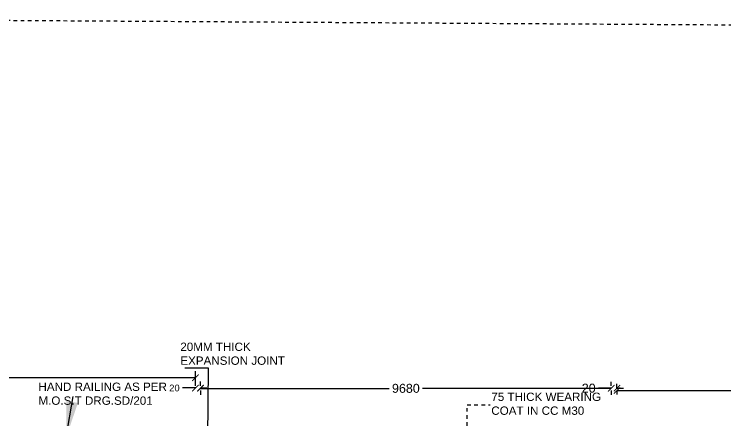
# Model space of a CAD drawing. Header units: inches. Extents: x 334 to 11487, y 381 to 10656.
# Drawn here: x 646.77 to 666.67, y 527.51 to 538.87 of the extents above; entities that cross this region are included whole.
import ezdxf

# ---------------------------------------------------------------- set-up
doc = ezdxf.new("R2010")
doc.units = ezdxf.units.IN
doc.header["$MEASUREMENT"] = 0
doc.linetypes.add('DASHDOT', pattern=[1, 0.5, -0.25, 0, -0.25])
doc.linetypes.add('HIDDEN', pattern=[9.525, 6.35, -3.175])
for name, color, linetype in [('DIMENSION', 255, 'Continuous'), ('DRAWING', 7, 'Continuous'), ('TEXT', 255, 'Continuous')]:
    doc.layers.add(name, color=color, linetype=linetype)
doc.styles.get("Standard").update_dxf_attribs({"font": 'arial.ttf'})
doc.styles.add('TIMES NEW ROMAN', font='times.ttf')
doc.dimstyles.new('dig', dxfattribs={"dimtxt": 0.1875, "dimasz": 0.18, "dimexe": 0.18, "dimexo": 0.0625, "dimgap": 0.09, "dimtad": 0, "dimtih": 1, "dimtoh": 1, "dimdec": 4, "dimzin": 0, "dimdsep": 46, "dimtxsty": 'Standard', "dimblk": 'ARCHTICK', "dimcen": 0.09, "dimadec": 0, "dimazin": 0, "dimtfac": 1, "dimtdec": 4, "dimtofl": 0, "dimtmove": 0, "dimatfit": 3, "dimldrblk": 'ARCHTICK', "dimfxl": 1, "dimtolj": 1, "dimtzin": 0, "dimarcsym": 0})
doc.dimstyles.new('ISO-25', dxfattribs={"dimtxt": 0.636364, "dimasz": 1, "dimexe": 1.25, "dimexo": 0.625, "dimtad": 0, "dimtih": 1, "dimtoh": 1, "dimlfac": 100, "dimtxsty": 'TIMES NEW ROMAN', "dimcen": 2.5, "dimadec": 0, "dimazin": 0, "dimtfac": 1, "dimtmove": 0, "dimatfit": 3, "dimfxl": 1, "dimarcsym": 0})

# ---------------------------------------------------------------- blocks, each defined once
blk = doc.blocks.new('_ArchTick')
at = {"color": 0, "linetype": 'ByBlock', "const_width": 0.15}
blk.add_lwpolyline([(-0.5, -0.5), (0.5, 0.5)], dxfattribs=at)
blk = doc.blocks.new('*D89')
at = {"layer": 'Defpoints', "color": 0, "linetype": 'HIDDEN', "transparency": 16777216}
for p in [(674.957, 528.469), (663.623, 528.357), (663.623, 528.357)]:
    blk.add_point(p, dxfattribs=at)
at = {"layer": 'DIMENSION', "color": 0, "linetype": 'HIDDEN', "lineweight": -2, "transparency": 16777216}
for p, q in [((663.623, 528.42), (663.623, 528.537)), ((674.957, 528.406), (674.957, 528.177)), ((663.623, 528.357), (668.827, 528.357)), ((674.957, 528.357), (669.753, 528.357))]:
    blk.add_line(p, q, dxfattribs=at)
at = {"layer": 'DIMENSION', "color": 0, "linetype": 'HIDDEN', "lineweight": -2, "transparency": 16777216, "xscale": 0.18, "yscale": 0.18, "zscale": 0.18, "rotation": 180}
blk.add_blockref('_ArchTick', (663.623, 528.357), dxfattribs=at)
at = {"layer": 'DIMENSION', "color": 0, "linetype": 'HIDDEN', "lineweight": -2, "transparency": 16777216, "xscale": 0.18, "yscale": 0.18, "zscale": 0.18}
blk.add_blockref('_ArchTick', (674.957, 528.357), dxfattribs=at)
at = {"layer": 'DIMENSION', "color": 0, "linetype": 'HIDDEN', "transparency": 16777216, "insert": (669.29, 528.357), "char_height": 0.25, "attachment_point": 5}
blk.add_mtext('\\A1;9680', dxfattribs=at)
blk = doc.blocks.new('*D90')
at = {"layer": 'Defpoints', "color": 0, "linetype": 'HIDDEN', "transparency": 16777216}
for p in [(663.463, 528.419), (663.463, 528.419), (663.623, 528.42)]:
    blk.add_point(p, dxfattribs=at)
at = {"layer": 'DIMENSION', "color": 0, "linetype": 'HIDDEN', "lineweight": -2, "transparency": 16777216}
for p, q in [((663.463, 528.481), (663.463, 528.599)), ((663.463, 528.419), (663.103, 528.419)), ((663.623, 528.419), (663.803, 528.419)), ((663.623, 528.357), (663.623, 528.239))]:
    blk.add_line(p, q, dxfattribs=at)
at = {"layer": 'DIMENSION', "color": 0, "linetype": 'HIDDEN', "lineweight": -2, "transparency": 16777216, "xscale": 0.18, "yscale": 0.18, "zscale": 0.18}
blk.add_blockref('_ArchTick', (663.463, 528.419), dxfattribs=at)
at = {"layer": 'DIMENSION', "color": 0, "linetype": 'HIDDEN', "lineweight": -2, "transparency": 16777216, "xscale": 0.18, "yscale": 0.18, "zscale": 0.18, "rotation": 180}
blk.add_blockref('_ArchTick', (663.623, 528.419), dxfattribs=at)
at = {"layer": 'DIMENSION', "color": 0, "linetype": 'HIDDEN', "transparency": 16777216, "insert": (662.832, 528.419), "char_height": 0.25, "attachment_point": 5}
blk.add_mtext('\\A1;20', dxfattribs=at)
blk = doc.blocks.new('*D91')
at = {"layer": 'Defpoints', "color": 0, "linetype": 'HIDDEN', "transparency": 16777216}
for p in [(651.976, 528.419), (651.976, 528.414), (663.463, 528.419)]:
    blk.add_point(p, dxfattribs=at)
at = {"layer": 'DIMENSION', "color": 0, "linetype": 'HIDDEN', "lineweight": -2, "transparency": 16777216}
for p, q in [((651.976, 528.414), (657.256, 528.414)), ((663.463, 528.414), (658.182, 528.414)), ((651.976, 528.356), (651.976, 528.234)), ((663.463, 528.356), (663.463, 528.234))]:
    blk.add_line(p, q, dxfattribs=at)
at = {"layer": 'DIMENSION', "color": 0, "linetype": 'HIDDEN', "lineweight": -2, "transparency": 16777216, "xscale": 0.18, "yscale": 0.18, "zscale": 0.18, "rotation": 180}
blk.add_blockref('_ArchTick', (651.976, 528.414), dxfattribs=at)
at = {"layer": 'DIMENSION', "color": 0, "linetype": 'HIDDEN', "lineweight": -2, "transparency": 16777216, "xscale": 0.18, "yscale": 0.18, "zscale": 0.18}
blk.add_blockref('_ArchTick', (663.463, 528.414), dxfattribs=at)
at = {"layer": 'DIMENSION', "color": 0, "linetype": 'HIDDEN', "transparency": 16777216, "insert": (657.719, 528.414), "char_height": 0.25, "attachment_point": 5}
blk.add_mtext('\\A1;9680', dxfattribs=at)
blk = doc.blocks.new('*D92')
at = {"layer": 'Defpoints', "color": 0, "ltscale": 0.02, "transparency": 16777216}
for p in [(651.832, 528.425), (651.832, 528.425), (651.976, 528.419)]:
    blk.add_point(p, dxfattribs=at)
at = {"layer": 'DIMENSION', "color": 0, "lineweight": -2, "ltscale": 0.02, "transparency": 16777216}
for p, q in [((651.832, 528.487), (651.832, 528.605)), ((651.976, 528.481), (651.976, 528.605)), ((651.832, 528.425), (651.472, 528.425)), ((651.976, 528.425), (652.156, 528.425))]:
    blk.add_line(p, q, dxfattribs=at)
at = {"layer": 'DIMENSION', "color": 0, "lineweight": -2, "ltscale": 0.02, "transparency": 16777216, "xscale": 0.18, "yscale": 0.18, "zscale": 0.18}
blk.add_blockref('_ArchTick', (651.832, 528.425), dxfattribs=at)
at = {"layer": 'DIMENSION', "color": 0, "lineweight": -2, "ltscale": 0.02, "transparency": 16777216, "xscale": 0.18, "yscale": 0.18, "zscale": 0.18, "rotation": 180}
blk.add_blockref('_ArchTick', (651.976, 528.425), dxfattribs=at)
at = {"layer": 'DIMENSION', "color": 0, "ltscale": 0.02, "transparency": 16777216, "insert": (651.246, 528.425), "char_height": 0.1875, "attachment_point": 5}
blk.add_mtext('\\A1;20', dxfattribs=at)
blk = doc.blocks.new('*D93')
at = {"layer": 'Defpoints', "color": 0, "linetype": 'HIDDEN', "transparency": 16777216}
for p in [(640.285, 528.713), (640.285, 528.472), (651.832, 528.425)]:
    blk.add_point(p, dxfattribs=at)
at = {"layer": 'DIMENSION', "color": 0, "linetype": 'HIDDEN', "lineweight": -2, "transparency": 16777216}
for p, q in [((640.285, 528.534), (640.285, 528.893)), ((651.832, 528.487), (651.832, 528.893)), ((640.285, 528.713), (645.596, 528.713)), ((651.832, 528.713), (646.522, 528.713))]:
    blk.add_line(p, q, dxfattribs=at)
at = {"layer": 'DIMENSION', "color": 0, "linetype": 'HIDDEN', "lineweight": -2, "transparency": 16777216, "xscale": 0.18, "yscale": 0.18, "zscale": 0.18, "rotation": 180}
blk.add_blockref('_ArchTick', (640.285, 528.713), dxfattribs=at)
at = {"layer": 'DIMENSION', "color": 0, "linetype": 'HIDDEN', "lineweight": -2, "transparency": 16777216, "xscale": 0.18, "yscale": 0.18, "zscale": 0.18}
blk.add_blockref('_ArchTick', (651.832, 528.713), dxfattribs=at)
at = {"layer": 'DIMENSION', "color": 0, "linetype": 'HIDDEN', "transparency": 16777216, "insert": (646.059, 528.713), "char_height": 0.25, "attachment_point": 5}
blk.add_mtext('\\A1;9680', dxfattribs=at)

msp = doc.modelspace()

# ---------------------------------------------------------------- linework, layer by layer
at = {"layer": 'DRAWING', "linetype": 'DASHDOT', "ltscale": 0.02}
msp.add_lwpolyline([(619.34798, 538.87389), (718.64484, 538.25588), (718.22011, 470.01199), (618.92325, 470.62999)], close=True, dxfattribs=at)

# ---------------------------------------------------------------- texts
at = {"layer": 'TEXT', "char_height": 0.2326387, "attachment_point": 1}
for s, insert, width in [('20MM THICK EXPANSION JOINT', (651.41011, 529.69353), 2.9622023), ('HAND RAILING AS PER M.O.S.T DRG.SD/201', (647.4426, 528.5757), 3.6316067), ('75 THICK WEARING COAT IN CC M30', (660.10824, 528.2953), 3.4514203)]:
    msp.add_mtext(s, dxfattribs=dict(at, insert=insert, width=width))

# ---------------------------------------------------------------- dimensions: what is measured, and where the dimension line sits
at = {"layer": 'DIMENSION', "linetype": 'HIDDEN'}
for base, p1, p2, text, picture, middle in [((640.28523, 528.71252), (651.83204, 528.42493), (640.28523, 528.47179), '9680', '*D93', (646.05863, 528.71252)), ((651.97613, 528.41375), (663.46253, 528.41883), (651.97613, 528.41883), '9680', '*D91', (657.71933, 528.41375)), ((663.46253, 528.41883), (663.62323, 528.41962), (663.46253, 528.41883), '20', '*D90', (662.83177, 528.41883)), ((663.62323, 528.35712), (674.95678, 528.46898), (663.62323, 528.35712), '9680', '*D89', (669.29, 528.35712))]:
    dim = msp.add_linear_dim(base=base, p1=p1, p2=p2, text=text, dimstyle='dig', override={"dimtxt": 0.25}, dxfattribs=at)
    dim.commit()
    dim.dimension.update_dxf_attribs({"geometry": picture, "text_midpoint": middle})
at = {"layer": 'DIMENSION', "ltscale": 0.02}
dim = msp.add_linear_dim(base=(651.83204, 528.42493), p1=(651.97613, 528.41883), p2=(651.83204, 528.42493), text='20', dimstyle='dig', dxfattribs=at)
dim.commit()
dim.dimension.update_dxf_attribs({"geometry": '*D92', "text_midpoint": (651.24646, 528.42493)})

# ---------------------------------------------------------------- leaders
for points in [[(652.16637, 525.8578), (652.19631, 528.97642), (651.5338, 528.97642)], [(648.21729, 527.04886), (648.41018, 528.18477)]]:
    msp.add_leader(points, dimstyle='ISO-25', override={"dimgap": 0.625, "dimtad": 0}, dxfattribs=at)
at = {"layer": 'DRAWING', "linetype": 'DASHDOT', "ltscale": 0.02}
msp.add_leader([(659.43337, 525.96534), (659.43337, 527.95068), (660.07267, 527.95068)], dimstyle='ISO-25', override={"dimgap": 0.625, "dimtad": 0}, dxfattribs=at)

doc.saveas('drawing.dxf')
